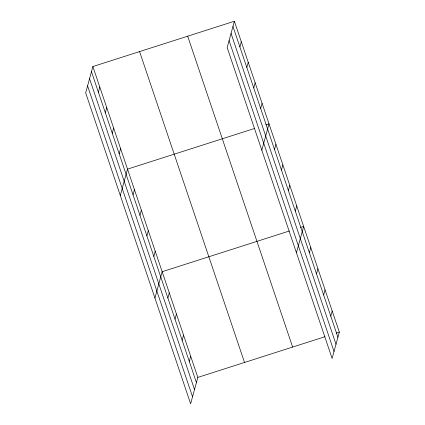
<?xml version="1.0" encoding="UTF-8"?>
<svg xmlns="http://www.w3.org/2000/svg" width="425" height="425" viewBox="0 0 425 425"><rect width="100%" height="100%" fill="white"/><g stroke="black" fill="none" stroke-linecap="round" stroke-linejoin="round"><path stroke-width="0.64" d="M92.878 66.539L85.669 92.884L190.623 403.75L197.832 377.405L92.878 66.539L234.377 21.25L339.331 332.116L332.122 358.461L227.168 47.595L234.377 21.25M98.393 92.214L99.806 87.056M105.32 112.731L106.733 107.573M112.248 133.248L113.661 128.09M119.175 153.765L120.588 148.607M120.307 195.468L127.511 169.123L254.692 128.419M133.03 194.804L134.438 189.64M139.952 215.321L141.366 210.157M146.88 235.838L148.293 230.674M153.808 256.355L155.221 251.191M154.939 298.058L162.148 271.708L289.324 231.003M167.875 298.01L169.283 292.846M239.891 46.931L241.304 41.767M175.01 319.148L176.423 313.985M246.819 67.447L248.232 62.284M182.144 340.287L183.558 335.128M253.746 87.964L255.154 82.801M189.284 361.425L190.692 356.267M260.674 108.481L262.082 103.317M261.805 150.184L269.009 123.834L265.896 124.833M274.523 149.515L275.937 144.351M281.451 170.032L282.864 164.868M288.378 190.549L289.792 185.39M295.306 211.066L296.719 205.907M296.438 252.769L303.647 226.424L300.533 227.417M309.368 252.721L310.781 247.562M316.508 273.859L317.916 268.701M323.643 294.998L325.056 289.839M330.777 316.142L332.191 310.978M197.832 377.405L325.008 336.701M336.217 333.115L339.331 332.116M232.964 26.414L337.918 337.28M231.051 33.4L336.005 344.271M229.08 40.603L334.034 351.47M187.68 36.194L292.634 347.06M139.575 51.595L244.524 362.461M91.465 71.698L196.419 382.564M89.553 78.689L194.507 389.555M87.582 85.892L192.536 396.759"/></g></svg>
